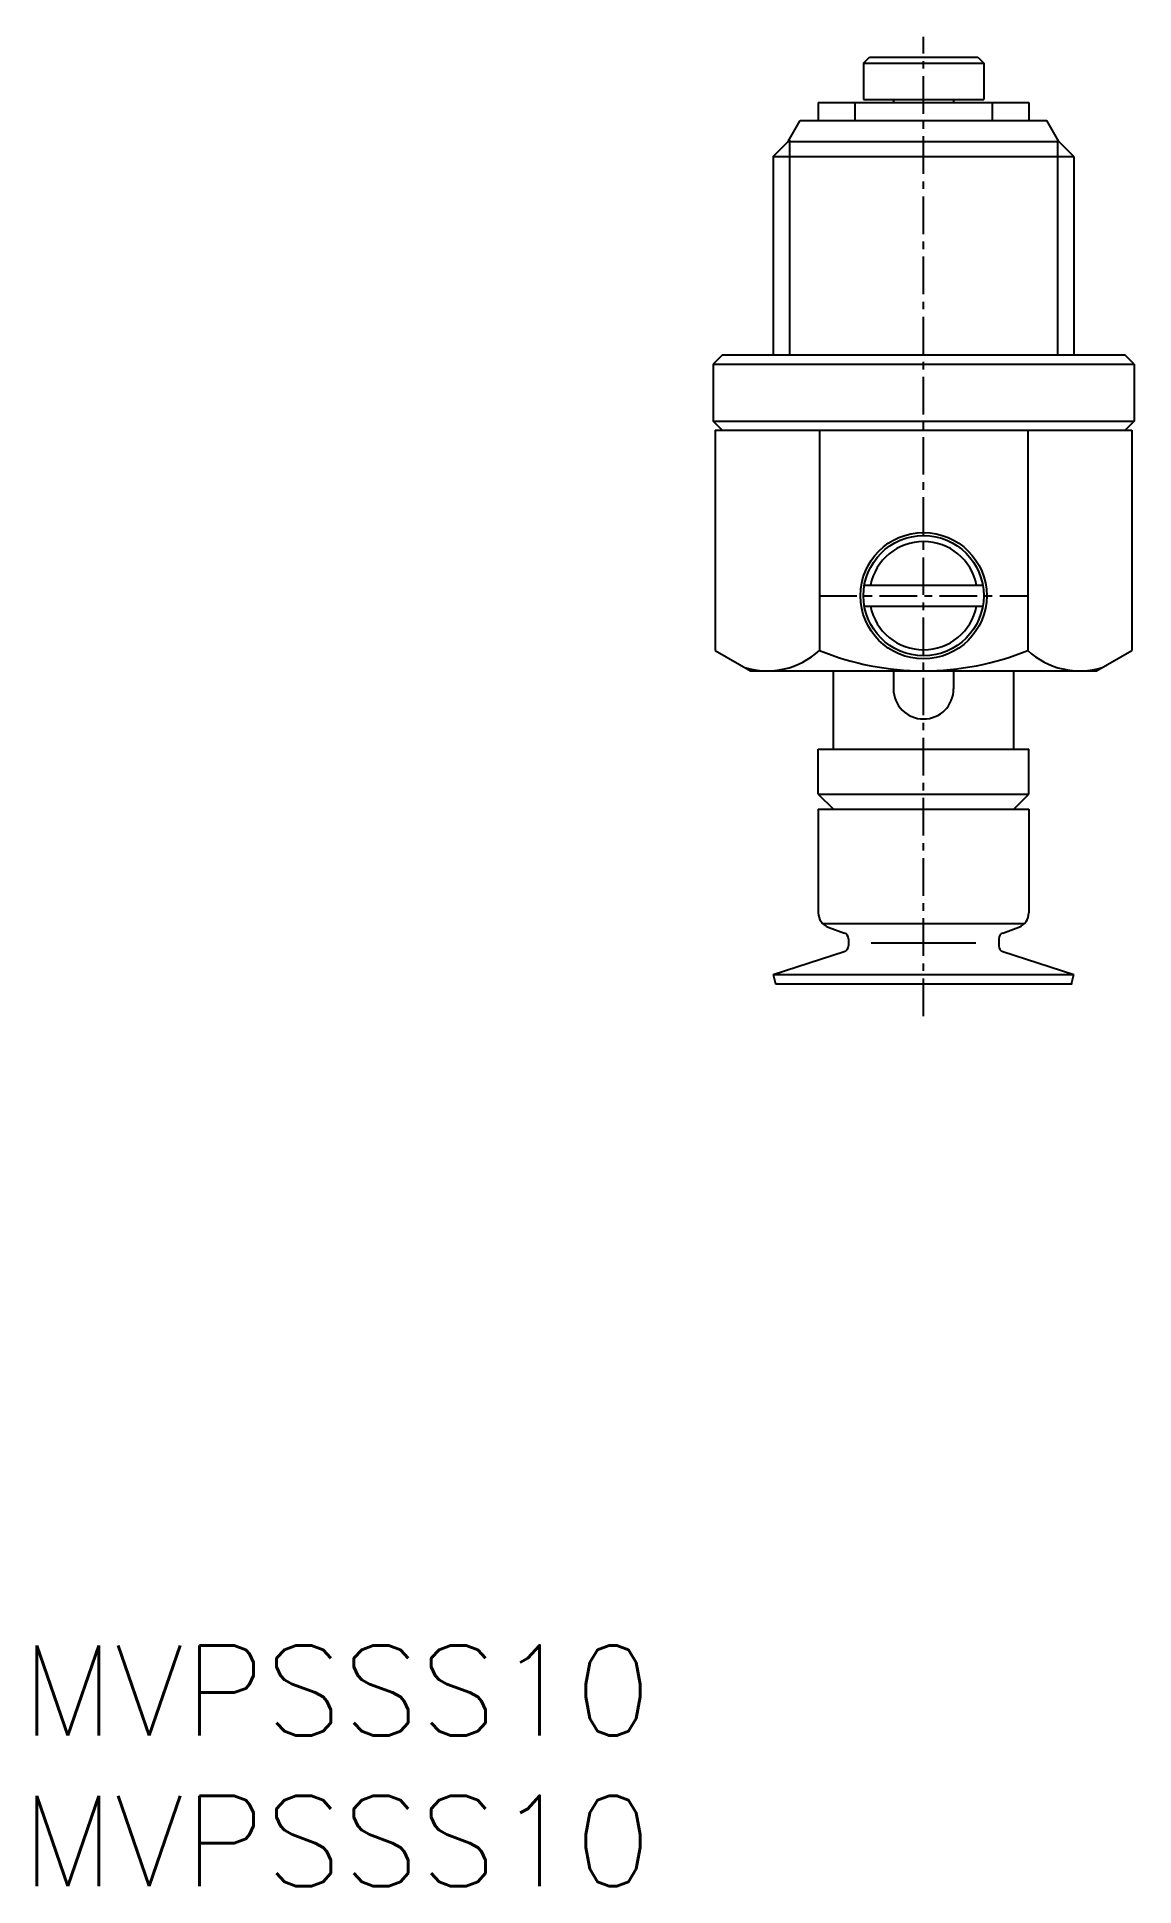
# Model space of a CAD drawing. Extents: x 0.5 to 37, y 0 to 61.5.
import ezdxf

# ---------------------------------------------------------------- set-up
doc = ezdxf.new("R2010")
doc.units = 0
doc.linetypes.add('CENTER', pattern=[2, 1.25, -0.25, 0.25, -0.25])
doc.layers.get('0').update_dxf_attribs({"linetype": 'CONTINUOUS'})
doc.layers.add('CENTER', color=1, linetype='CENTER')
doc.styles.get("Standard").update_dxf_attribs({"font": 'txt.shx'})

# ---------------------------------------------------------------- blocks, each defined once
blk = doc.blocks.new('*U6')
at = {"color": 7, "linetype": 'CONTINUOUS'}
blk.add_text('MVPSSS10', height=3, dxfattribs=at).set_placement((0, 0))
blk = doc.blocks.new('*U7')
at = {"color": 7, "linetype": 'CONTINUOUS'}
blk.add_text('MVPSSS10', height=3, dxfattribs=at).set_placement((0, 5))

msp = doc.modelspace()

# ---------------------------------------------------------------- linework, layer by layer
at = {"color": 7, "linetype": 'CONTINUOUS'}
for p, q in [((27.999994, 60.599977), (28.200009, 60.799995)), ((27.999996, 60.599998), (27.999996, 59.400002)), ((27.999996, 60.599998), (31.999996, 60.599998)), ((28.200009, 60.799995), (31.79998, 60.799995)), ((31.79998, 60.799995), (31.999987, 60.599989)), ((31.999996, 60.599998), (31.999996, 59.400002)), ((26.499996, 59.300003), (26.499996, 58.700005)), ((26.499996, 59.300003), (33.499996, 59.300003)), ((27.719662, 59.299995), (27.719662, 58.700005)), ((27.999996, 59.400002), (31.999996, 59.400002)), ((28.999996, 59.400002), (28.999996, 59.300003)), ((30.999996, 59.400002), (30.999996, 59.300003)), ((32.28033, 59.299995), (32.28033, 58.700005)), ((33.499996, 59.300003), (33.499996, 58.700005)), ((25.495878, 58.000004), (25.900022, 58.700001)), ((25.89999, 58.700005), (34.100002, 58.700005)), ((34.504153, 58.000006), (34.100008, 58.700003)), ((24.999996, 57.504154), (25.495852, 58.00001)), ((25.495846, 58.000008), (34.504146, 58.000008)), ((25.5415, 58.045647), (25.5415, 50.900009)), ((34.458492, 58.045647), (34.458492, 50.900009)), ((35.000006, 57.504152), (34.504148, 58.00001)), ((24.999996, 57.50415), (34.999996, 57.50415)), ((24.999996, 57.50415), (24.999996, 50.900009)), ((34.999996, 57.50415), (34.999996, 50.900009)), ((23.300003, 50.900009), (22.999996, 50.600002)), ((22.999996, 50.600006), (36.999996, 50.600006)), ((22.999996, 50.600002), (22.999996, 48.700008)), ((36.699986, 50.900009), (23.300003, 50.900009)), ((36.999996, 50.599999), (36.699986, 50.900009)), ((36.999996, 50.599999), (36.999996, 48.699996)), ((23.300003, 48.4), (22.999996, 48.700008)), ((22.999996, 48.700005), (36.999996, 48.700005)), ((36.999996, 48.699996), (36.700004, 48.400003)), ((23.071804, 48.400002), (36.928219, 48.400002)), ((23.071804, 48.400002), (23.071804, 41.080242)), ((26.535885, 48.400002), (26.535885, 41.080242)), ((33.464107, 48.400002), (33.464107, 41.080242)), ((36.928219, 48.400002), (36.928219, 41.080242)), ((28.03088, 43.250011), (31.969143, 43.250011)), ((28.03088, 42.550014), (31.969143, 42.550014)), ((23.071801, 41.080248), (24.250005, 40.400011)), ((35.749998, 40.399999), (36.928203, 41.080235)), ((24.249996, 40.400005), (35.749996, 40.400005)), ((26.999996, 37.799999), (26.999996, 40.400005)), ((28.999996, 40.400005), (28.999996, 39.799999)), ((30.999996, 40.400005), (30.999996, 39.799999)), ((32.999996, 37.799999), (32.999996, 40.400005)), ((26.499996, 37.799999), (33.499996, 37.799999)), ((26.499996, 36.299999), (26.499996, 37.799999)), ((33.499996, 36.299999), (33.499996, 37.799999)), ((26.499996, 36.299999), (33.499996, 36.299999)), ((26.499997, 36.300003), (26.999998, 35.800003)), ((33.000004, 35.800003), (33.500005, 36.300003)), ((26.499996, 35.799999), (26.499996, 32.350105)), ((26.499996, 35.799999), (33.499996, 35.799999)), ((33.499996, 35.799999), (33.499996, 32.350105)), ((26.643026, 32.000002), (33.356966, 32.000002)), ((26.828989, 31.880258), (27.368403, 31.683927)), ((27.499996, 31.495991), (27.499996, 31.257607)), ((28.260251, 31.359321), (31.73974, 31.359321)), ((32.499996, 31.495991), (32.499996, 31.257607)), ((32.631596, 31.68393), (33.171006, 31.880259)), ((24.999996, 30.299999), (27.361801, 31.067397)), ((32.638193, 31.067395), (34.999996, 30.299999)), ((24.999996, 30.299999), (34.999996, 30.299999)), ((24.999996, 30.299999), (25.080383, 30.000001)), ((34.919612, 30.000003), (34.999996, 30.299999)), ((25.080387, 30), (34.919613, 30))]:
    msp.add_line(p, q, dxfattribs=at)
for radius in [2.1, 2]:
    msp.add_circle((29.999996, 42.900005), radius, dxfattribs=at)
for centre, radius, start, end in [((29.999996, 42.900005), 1.8, 11.212284, 168.78772), ((29.999996, 42.900005), 1.8, 191.21228, 348.78772), ((24.80386, 42.94524), 2.545235, 252.88329, 312.8833), ((29.999996, 49.560593), 9.160586, 247.78069, 292.21931), ((35.196163, 42.94524), 2.545235, 227.11672, 287.11671), ((29.999996, 39.799999), 1, 180, 0), ((26.999996, 32.350105), 0.5, 180, 250.00001), ((32.999996, 32.350105), 0.5, 289.99999, 0), ((27.299999, 31.495991), 0.2, 0, 70.000023), ((32.700001, 31.495991), 0.2, 109.99998, 180), ((27.299999, 31.257607), 0.2, 287.99998, 0), ((32.700001, 31.257607), 0.2, 180, 252.00002)]:
    msp.add_arc(centre, radius, start, end, dxfattribs=at)
for p in [(29.999996, 30), (34.919613, 30)]:
    msp.add_point(p, dxfattribs=at)
at = {"layer": 'CENTER', "color": 1, "linetype": 'CENTER'}
for p, q in [((29.999996, 28.923587), (29.999996, 61.474998)), ((26.535885, 42.900005), (33.464107, 42.900005))]:
    msp.add_line(p, q, dxfattribs=at)

# ---------------------------------------------------------------- block references
at = {"color": 7, "linetype": 'CONTINUOUS'}
for name in ['*U7', '*U6']:
    msp.add_blockref(name, (0, 0), dxfattribs=at)

doc.saveas('drawing.dxf')
